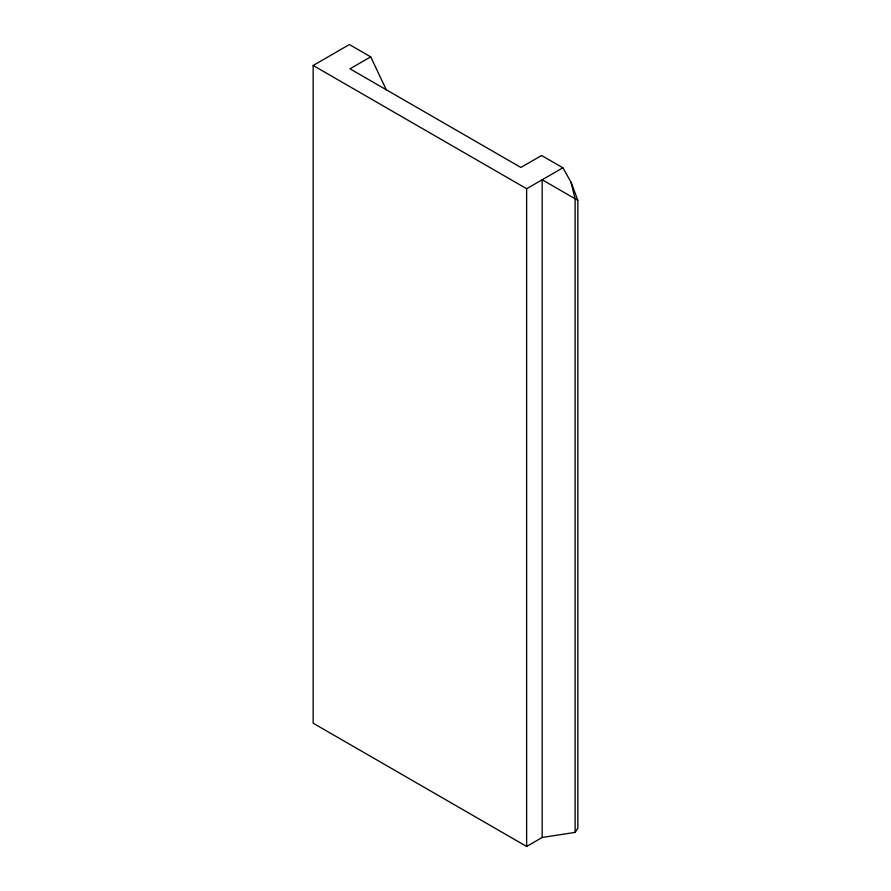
<?xml version="1.0" encoding="UTF-8"?>
<svg xmlns="http://www.w3.org/2000/svg" width="891" height="891" viewBox="0 0 891 891"><rect width="100%" height="100%" fill="white"/><g stroke="black" fill="none" stroke-linecap="round" stroke-linejoin="round"><path stroke-width="1.34" d="M370.712 56.846L349.406 44.55L313.164 65.477L313.164 723.202L526.637 846.45L542.173 837.484L575.129 832.383L577.836 828.173L577.836 200.352L571.008 182.143L562.889 167.798L541.594 155.502L520.879 167.463L349.996 68.807L370.712 56.846L386.249 89.735M313.164 65.477L526.637 188.725L562.889 167.798M577.836 200.352L542.173 179.759L542.173 837.484M571.008 182.143L575.129 198.782L575.129 832.383M526.637 188.725L526.637 846.45"/></g></svg>
